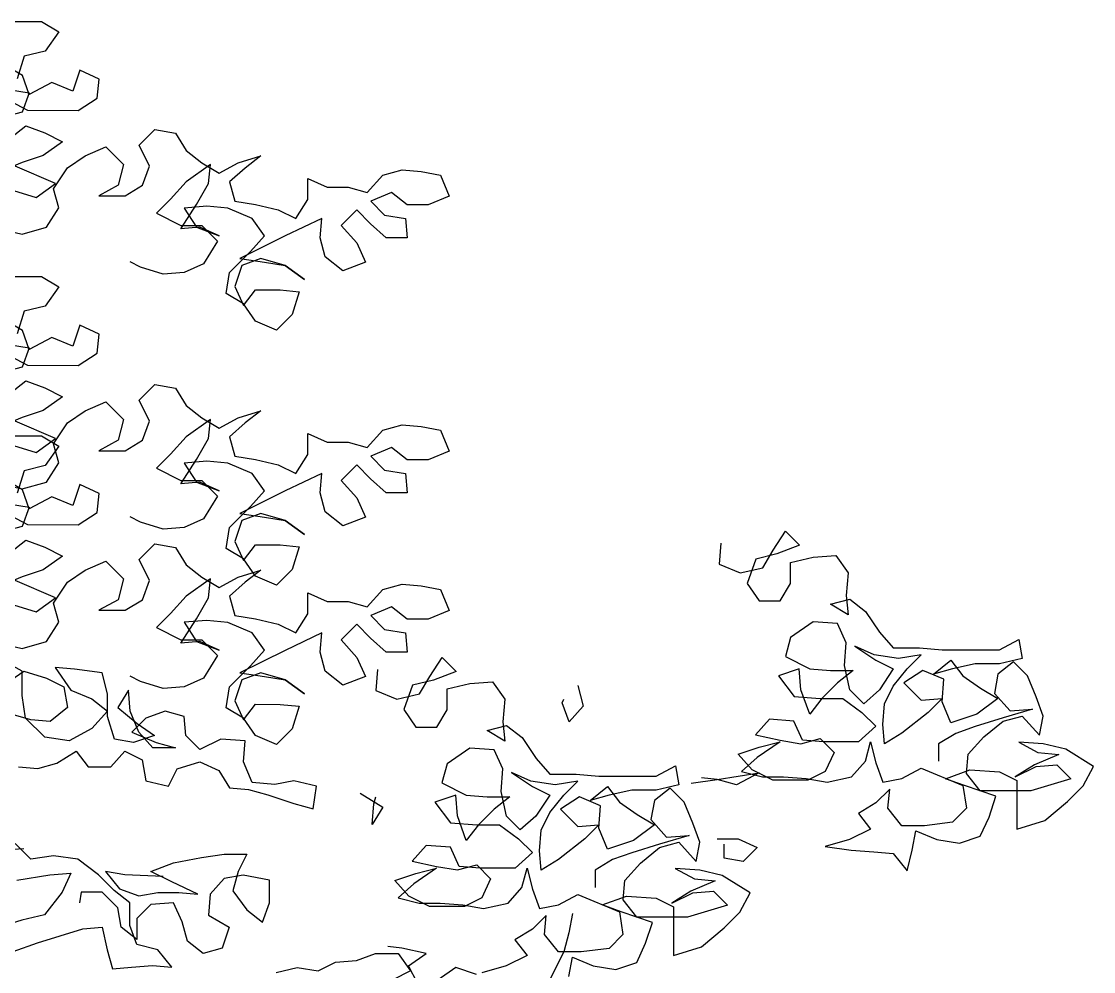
# Model space of a CAD drawing. Header units: inches. Extents: x 350994 to 353538, y 1581369 to 1583842.
# Drawn here: x 351243.561 to 351244.563, y 1583008.706 to 1583009.594 of the extents above; entities that cross this region are included whole.
import ezdxf

# ---------------------------------------------------------------- set-up
doc = ezdxf.new("R2010")
doc.units = ezdxf.units.IN
doc.header["$MEASUREMENT"] = 0
doc.linetypes.add('1', pattern=[0])
doc.layers.add('TREE', color=81, linetype='1')

# ---------------------------------------------------------------- blocks, each defined once
blk = doc.blocks.new('TREE_4')
at = {"color": 94}
for points in [[(7.2, 8981), (79.5, 8980.9), (108.4, 8963.6), (85.2, 8931.8), (50.5, 8923.1), (38.9, 8885.6)], [(18.7, 8853.8), (56.2, 8833.5), (140.1, 8833.4), (171.9, 8853.6), (174.8, 8885.4), (143, 8899.9), (131.4, 8865.2), (96.7, 8879.7), (59.1, 8859.5), (47.6, 8891.3), (12.9, 8911.6)], [(24.4, 8868.2), (59.1, 8862.4), (47.5, 8830.6), (15.7, 8822)], [(27.3, 8787.3), (53.3, 8807.5), (85.1, 8795.9), (114, 8781.4), (82.2, 8758.3), (47.5, 8746.8), (12.8, 8732.3)], [(33, 8700.5), (70.5, 8688.9), (102.4, 8712), (35.9, 8741)], [(9.8, 8636.9), (47.4, 8628.2), (87.8, 8639.7), (108.1, 8671.5), (99.5, 8703.3), (122.6, 8738), (151.6, 8758.2), (186.3, 8772.7), (215.2, 8743.7), (206.5, 8709), (174.6, 8691.7), (218, 8691.7), (246.9, 8709), (258.5, 8740.8), (241.2, 8775.5), (267.3, 8801.5), (301.9, 8795.7), (319.3, 8766.8), (345.3, 8746.5), (374.2, 8729.1), (406, 8746.4), (443.6, 8758), (417.5, 8737.7), (391.5, 8714.6), (400.1, 8682.8), (434.8, 8677), (472.4, 8668.3), (501.3, 8653.8), (521.6, 8685.6), (521.6, 8720.3), (553.4, 8705.8), (588.1, 8705.8), (619.9, 8697.1), (645.9, 8726), (677.8, 8734.6), (709.6, 8731.7), (741.4, 8725.9), (755.8, 8691.2), (721.1, 8676.8), (686.4, 8676.8), (660.4, 8697), (625.7, 8682.6), (648.8, 8659.5), (683.5, 8653.7), (686.3, 8621.9), (651.6, 8621.9), (625.6, 8645), (602.5, 8668.2), (576.5, 8642.2), (602.5, 8613.3), (616.9, 8581.4), (579.3, 8567), (550.4, 8590.2), (541.8, 8622), (544.7, 8653.8), (483.9, 8624.9), (408.7, 8587.4), (449.2, 8581.6), (483.9, 8575.8), (515.7, 8552.6), (483.9, 8575.8), (443.4, 8587.4), (411.6, 8575.8), (400, 8541.2), (414.4, 8509.3), (434.7, 8535.3), (475.2, 8535.3), (507, 8532.4), (495.4, 8494.8), (469.3, 8468.8), (434.7, 8483.3), (414.4, 8512.2), (385.6, 8529.6), (391.4, 8564.3), (426.1, 8599), (449.2, 8625), (429, 8653.9), (388.6, 8671.3), (353.9, 8674.2), (316.3, 8671.3), (336.5, 8639.5), (374.1, 8625), (342.3, 8639.5), (310.5, 8636.7), (336.5, 8677.1), (356.8, 8711.8), (359.7, 8743.6), (319.2, 8714.7), (293.2, 8685.8), (270, 8662.7), (310.5, 8642.4), (345.2, 8642.4), (371.2, 8616.4), (348, 8578.8), (316.2, 8564.4), (281.5, 8561.5), (243.9, 8573.1), (226.6, 8581.8)], [(7.2, 8557.8), (79.5, 8557.7), (108.4, 8540.4), (85.2, 8508.6), (50.5, 8499.9), (38.9, 8462.4)], [(18.7, 8430.6), (56.2, 8410.3), (140.1, 8410.2), (171.9, 8430.4), (174.8, 8462.2), (143, 8476.7), (131.4, 8442), (96.7, 8456.5), (59.1, 8436.3), (47.6, 8468.1), (12.9, 8488.4)], [(24.4, 8445), (59.1, 8439.2), (47.5, 8407.4), (15.7, 8398.8)], [(27.3, 8364.1), (53.3, 8384.3), (85.1, 8372.7), (114, 8358.2), (82.2, 8335.1), (47.5, 8323.6), (12.8, 8309.1)], [(33, 8277.3), (70.5, 8265.7), (102.4, 8288.8), (35.9, 8317.8)], [(9.8, 8213.7), (47.4, 8205), (87.8, 8216.6), (108.1, 8248.3), (99.5, 8280.2), (122.6, 8314.8), (151.6, 8335), (186.3, 8349.5), (215.2, 8320.5), (206.5, 8285.8), (174.6, 8268.5), (218, 8268.5), (246.9, 8285.8), (258.5, 8317.6), (241.2, 8352.3), (267.3, 8378.3), (301.9, 8372.5), (319.3, 8343.6), (345.3, 8323.3), (374.2, 8305.9), (406, 8323.2), (443.6, 8334.8), (417.5, 8314.6), (391.5, 8291.5), (400.1, 8259.6), (434.8, 8253.8), (472.4, 8245.1), (501.3, 8230.6), (521.6, 8262.4), (521.6, 8297.1), (553.4, 8282.6), (588.1, 8282.6), (619.9, 8273.9), (645.9, 8302.8), (677.8, 8311.4), (709.6, 8308.5), (741.4, 8302.7), (755.8, 8268), (721.1, 8253.6), (686.4, 8253.6), (660.4, 8273.9), (625.7, 8259.4), (648.8, 8236.3), (683.5, 8230.5), (686.3, 8198.7), (651.6, 8198.7), (625.6, 8221.8), (602.5, 8245), (576.5, 8219), (602.5, 8190.1), (616.9, 8158.2), (579.3, 8143.8), (550.4, 8167), (541.8, 8198.8), (544.7, 8230.6), (483.9, 8201.7), (408.7, 8164.2), (449.2, 8158.4), (483.9, 8152.6), (515.7, 8129.4), (483.9, 8152.6), (443.4, 8164.2), (411.6, 8152.6), (400, 8118), (414.4, 8086.1), (434.7, 8112.2), (475.2, 8112.1), (507, 8109.2), (495.4, 8071.6), (469.3, 8045.6), (434.7, 8060.1), (414.4, 8089), (385.6, 8106.4), (391.4, 8141.1), (426.1, 8175.8), (449.2, 8201.8), (429, 8230.7), (388.6, 8248.1), (353.9, 8251), (316.3, 8248.1), (336.5, 8216.3), (374.1, 8201.8), (342.3, 8216.3), (310.5, 8213.5), (336.5, 8253.9), (356.8, 8288.6), (359.7, 8320.4), (319.2, 8291.5), (293.2, 8262.6), (270, 8239.5), (310.5, 8219.2), (345.2, 8219.2), (371.2, 8193.2), (348, 8155.6), (316.2, 8141.2), (281.5, 8138.3), (243.9, 8149.9), (226.6, 8158.6)], [(41.4, 7743.9), (73.2, 7741), (105, 7749.7), (136.8, 7769.9), (157, 7743.8), (194.6, 7743.8), (217.8, 7769.8), (246.7, 7755.3), (252.4, 7720.6), (290, 7711.9), (304.5, 7740.8), (342.1, 7752.3), (373.9, 7737.8), (391.2, 7708.9), (423, 7706), (454.8, 7697.3), (498.2, 7682.8), (530, 7674.1), (535.8, 7711.7), (498.2, 7720.4), (466.4, 7714.6), (428.8, 7717.6), (414.4, 7752.3), (417.3, 7787), (376.8, 7789.9), (342.1, 7772.6), (319, 7795.7), (316.1, 7827.5), (284.4, 7836.2), (252.5, 7824.7), (229.4, 7801.6), (269.8, 7784.2), (301.6, 7775.5), (264.1, 7775.5), (240.9, 7801.6), (226.5, 7836.3), (223.7, 7871), (206.3, 7842.1), (238.1, 7816), (267, 7795.8), (232.3, 7784.2), (200.5, 7790), (188.9, 7827.6), (189, 7865.2), (180.3, 7899.9), (134.1, 7905.8), (102.3, 7908.7), (128.3, 7871.1), (162.9, 7856.6), (188.9, 7836.3), (162.9, 7807.4), (125.3, 7787.2), (84.8, 7793), (53, 7824.9), (47.3, 7862.5), (47.3, 7902.9), (9.8, 7923.2)], [(21.3, 7882.7), (50.2, 7902.9), (87.8, 7891.3), (116.7, 7876.9), (122.4, 7842.2), (93.5, 7819.1), (61.7, 7822), (21.2, 7833.6)], [(7.2, 8293.3), (79.5, 8293.2), (108.4, 8275.9), (85.2, 8244.1), (50.5, 8235.4), (38.9, 8197.9)], [(18.7, 8166.1), (56.2, 8145.8), (140.1, 8145.7), (171.9, 8165.9), (174.8, 8197.7), (143, 8212.2), (131.4, 8177.5), (96.7, 8192), (59.1, 8171.8), (47.6, 8203.6), (12.9, 8223.9)], [(24.4, 8180.5), (59.1, 8174.7), (47.5, 8142.9), (15.7, 8134.3)], [(27.3, 8099.6), (53.3, 8119.8), (85.1, 8108.2), (114, 8093.7), (82.2, 8070.6), (47.5, 8059.1), (12.8, 8044.7)], [(33, 8012.8), (70.5, 8001.2), (102.4, 8024.3), (35.9, 8053.3)], [(9.8, 7949.2), (47.4, 7940.5), (87.8, 7952.1), (108.1, 7983.8), (99.5, 8015.7), (122.6, 8050.3), (151.6, 8070.5), (186.3, 8085), (215.2, 8056), (206.5, 8021.3), (174.6, 8004), (218, 8004), (246.9, 8021.3), (258.5, 8053.1), (241.2, 8087.8), (267.3, 8113.8), (301.9, 8108), (319.3, 8079.1), (345.3, 8058.8), (374.2, 8041.4), (406, 8058.7), (443.6, 8070.3), (417.5, 8050.1), (391.5, 8027), (400.1, 7995.1), (434.8, 7989.3), (472.4, 7980.6), (501.3, 7966.1), (521.6, 7997.9), (521.6, 8032.6), (553.4, 8018.1), (588.1, 8018.1), (619.9, 8009.4), (645.9, 8038.3), (677.8, 8046.9), (709.6, 8044), (741.4, 8038.2), (755.8, 8003.5), (721.1, 7989.1), (686.4, 7989.1), (660.4, 8009.4), (625.7, 7994.9), (648.8, 7971.8), (683.5, 7966), (686.3, 7934.2), (651.6, 7934.2), (625.6, 7957.4), (602.5, 7980.5), (576.5, 7954.5), (602.5, 7925.6), (616.9, 7893.7), (579.3, 7879.3), (550.4, 7902.5), (541.8, 7934.3), (544.7, 7966.1), (483.9, 7937.2), (408.7, 7899.7), (449.2, 7893.9), (483.9, 7888.1), (515.7, 7864.9), (483.9, 7888.1), (443.4, 7899.7), (411.6, 7888.2), (400, 7853.5), (414.4, 7821.7), (434.7, 7847.7), (475.2, 7847.6), (507, 7844.7), (495.4, 7807.1), (469.3, 7781.1), (434.7, 7795.6), (414.4, 7824.5), (385.6, 7841.9), (391.4, 7876.6), (426.1, 7911.3), (449.2, 7937.3), (429, 7966.2), (388.6, 7983.6), (353.9, 7986.5), (316.3, 7983.7), (336.5, 7951.8), (374.1, 7937.3), (342.3, 7951.8), (310.5, 7949), (336.5, 7989.4), (356.8, 8024.1), (359.7, 8055.9), (319.2, 8027), (293.2, 7998.1), (270, 7975), (310.5, 7954.7), (345.2, 7954.7), (371.2, 7928.7), (348, 7891.1), (316.2, 7876.7), (281.5, 7873.8), (243.9, 7885.4), (226.6, 7894.1)], [(1207.1, 8114.9), (1204.1, 8080.2), (1238.8, 8065.7), (1276.4, 8074.4), (1293.8, 8103.3), (1314.1, 8135.1), (1337.2, 8111.9), (1299.6, 8097.5), (1264.9, 8088.8), (1250.4, 8048.4), (1270.6, 8019.4), (1305.3, 8019.4), (1322.6, 8048.3), (1322.7, 8083), (1360.3, 8091.6), (1397.9, 8094.5), (1418.1, 8065.6), (1415.1, 8028), (1418, 7996.2), (1389.1, 8013.6), (1420.9, 8022.2), (1446.9, 8001.9), (1470, 7967.2), (1493.1, 7941.2), (1536.5, 7941.1), (1574.1, 7938.2), (1669.5, 7938.1), (1701.3, 7955.4), (1707.1, 7923.6), (1669.5, 7915), (1629, 7915), (1591.4, 7906.4), (1559.6, 7897.7), (1588.5, 7920.8), (1608.7, 7894.8), (1637.6, 7874.5), (1666.5, 7857.2), (1631.8, 7831.2), (1588.4, 7816.8), (1574, 7851.5), (1576.9, 7889.1), (1542.3, 7903.5), (1510.4, 7883.3), (1539.3, 7854.4), (1574, 7857.3), (1550.9, 7834.1), (1507.5, 7799.5), (1478.5, 7782.2), (1475.7, 7814), (1478.6, 7848.7), (1493.1, 7877.6), (1516.2, 7906.5), (1539.4, 7929.6), (1501.8, 7923.8), (1461.3, 7929.6), (1429.5, 7944.1), (1464.2, 7921), (1493.1, 7906.5), (1469.9, 7871.8), (1443.9, 7848.7), (1420.8, 7871.8), (1412.2, 7912.3), (1415.1, 7949.9), (1400.7, 7981.7), (1360.2, 7984.7), (1322.6, 7958.7), (1313.9, 7926.9), (1354.3, 7906.6), (1389, 7903.7), (1426.6, 7903.6), (1400.6, 7883.4), (1374.5, 7857.4), (1354.3, 7831.4), (1339.8, 7871.9), (1337, 7906.6), (1302.3, 7895.1), (1328.3, 7860.4), (1371.6, 7857.4), (1409.2, 7857.4), (1441, 7834.2), (1464.1, 7811.1), (1435.2, 7785.1), (1377.3, 7785.1), (1342.6, 7788.1), (1328.2, 7819.9), (1287.7, 7822.8), (1264.6, 7796.8), (1305.1, 7788.1), (1339.8, 7782.3), (1371.6, 7790.9), (1394.7, 7767.8), (1380.2, 7736), (1351.3, 7721.6), (1293.4, 7721.6), (1258.8, 7739), (1235.6, 7765), (1270.4, 7776.6), (1305.1, 7785.2), (1267.4, 7759.2), (1241.4, 7736.1), (1276.1, 7727.4), (1310.8, 7727.4), (1348.4, 7724.5), (1383.1, 7718.6), (1423.5, 7727.3), (1446.7, 7753.3), (1455.4, 7785.1), (1464, 7750.4), (1475.6, 7718.6), (1507.4, 7724.3), (1539.2, 7741.6), (1608.6, 7712.7), (1614.3, 7675.1), (1591.2, 7652), (1544.9, 7646.2), (1507.3, 7646.2), (1484.2, 7675.2), (1487.1, 7707), (1464, 7683.9), (1435.1, 7666.6), (1455.3, 7640.5), (1420.6, 7623.2), (1380.1, 7611.7), (1423.4, 7605.8), (1461, 7602.9), (1492.8, 7600), (1515.9, 7571.1), (1524.6, 7605.8), (1530.4, 7637.6), (1565.1, 7623.1), (1602.7, 7617.2), (1637.4, 7628.8), (1651.9, 7660.6), (1663.5, 7695.3), (1611.5, 7712.7), (1579.7, 7724.2), (1620.2, 7738.7), (1669.3, 7735.7), (1698.2, 7721.2), (1698.1, 7640.3), (1744.4, 7654.7), (1782, 7686.5), (1808.1, 7712.5), (1825.5, 7744.3), (1779.2, 7773.2), (1741.6, 7781.9), (1701.2, 7784.9), (1733, 7767.5), (1767.6, 7764.6), (1727.2, 7747.2), (1695.3, 7727), (1730, 7744.3), (1764.7, 7747.2), (1787.8, 7724.1), (1721.3, 7703.9), (1637.5, 7704), (1614.4, 7732.9), (1617.3, 7764.7), (1643.3, 7793.6), (1675.2, 7819.6), (1707, 7828.2), (1735.9, 7796.4), (1741.7, 7828.2), (1730.1, 7860), (1715.7, 7894.7), (1692.6, 7917.9), (1666.6, 7897.6), (1660.8, 7865.8), (1686.8, 7836.9), (1724.3, 7839.8), (1675.2, 7825.4), (1628.9, 7810.9), (1597.1, 7799.4), (1568.2, 7782.1), (1568.1, 7753.2)], [(637.2, 7905.3), (634.2, 7870.6), (668.9, 7856.1), (706.5, 7864.8), (723.9, 7893.7), (744.1, 7925.4), (767.3, 7902.3), (729.7, 7887.9), (695, 7879.2), (680.5, 7838.8), (700.7, 7809.8), (735.4, 7809.8), (752.7, 7838.7), (752.8, 7873.4), (790.4, 7882), (828, 7884.9), (848.2, 7856), (845.2, 7818.4), (848.1, 7786.6), (819.2, 7803.9), (851, 7812.6), (877, 7792.3), (900.1, 7757.6), (923.2, 7731.6), (966.6, 7731.5), (1004.2, 7728.6), (1099.6, 7728.5), (1131.4, 7745.8), (1137.2, 7714), (1099.6, 7705.4), (1059.1, 7705.4), (1021.5, 7696.8), (989.7, 7688.1), (1018.6, 7711.2), (1038.8, 7685.2), (1067.7, 7664.9), (1096.6, 7647.5), (1061.9, 7621.6), (1018.5, 7607.1), (1004.1, 7641.9), (1007, 7679.4), (972.3, 7693.9), (940.5, 7673.7), (969.4, 7644.8), (1004.1, 7647.6), (981, 7624.5), (937.6, 7589.9), (908.6, 7572.5), (905.8, 7604.4), (908.7, 7639), (923.2, 7667.9), (946.3, 7696.8), (969.5, 7719.9), (931.9, 7714.2), (891.4, 7720), (859.6, 7734.5), (894.3, 7711.3), (923.2, 7696.9), (900, 7662.2), (874, 7639.1), (850.9, 7662.2), (842.2, 7702.7), (845.2, 7740.3), (830.7, 7772.1), (790.3, 7775), (752.7, 7749.1), (744, 7717.3), (784.4, 7697), (819.1, 7694.1), (856.7, 7694), (830.7, 7673.8), (804.6, 7647.8), (784.3, 7621.8), (769.9, 7662.3), (767.1, 7697), (732.4, 7685.5), (758.4, 7650.8), (801.7, 7647.8), (839.3, 7647.8), (871.1, 7624.6), (894.2, 7601.5), (865.3, 7575.5), (807.4, 7575.5), (772.7, 7578.5), (758.3, 7610.3), (717.8, 7613.2), (694.7, 7587.2), (735.2, 7578.5), (769.8, 7572.7), (801.7, 7581.3), (824.8, 7558.2), (810.3, 7526.4), (781.4, 7511.9), (723.5, 7512), (688.9, 7529.4), (665.7, 7555.4), (700.5, 7567), (735.2, 7575.6), (697.5, 7549.6), (671.5, 7526.5), (706.2, 7517.8), (740.9, 7517.8), (778.5, 7514.8), (813.2, 7509), (853.6, 7517.7), (876.8, 7543.7), (885.5, 7575.5), (894.1, 7540.8), (905.7, 7508.9), (937.5, 7514.7), (969.3, 7532), (1038.7, 7503), (1044.4, 7465.4), (1021.3, 7442.3), (975, 7436.6), (937.4, 7436.6), (914.3, 7465.6), (917.2, 7497.4), (894.1, 7474.3), (865.2, 7456.9), (885.4, 7430.9), (850.7, 7413.6), (810.2, 7402.1)], [(954.7, 7396.1), (960.5, 7427.9), (995.2, 7413.4), (1032.8, 7407.6), (1067.5, 7419.2), (1082, 7451), (1093.6, 7485.6), (1041.6, 7503), (1009.8, 7514.6), (1050.3, 7529), (1099.4, 7526.1), (1128.3, 7511.6), (1128.2, 7430.7), (1174.5, 7445.1), (1212.1, 7476.9), (1238.2, 7502.9), (1255.6, 7534.6), (1209.3, 7563.6), (1171.7, 7572.3), (1131.3, 7575.2), (1163.1, 7557.9), (1197.7, 7554.9), (1157.3, 7537.6), (1125.4, 7517.4), (1160.1, 7534.7), (1194.8, 7537.6), (1217.9, 7514.4), (1151.4, 7494.3), (1067.6, 7494.3), (1044.5, 7523.3), (1047.4, 7555.1), (1073.4, 7584), (1105.3, 7610), (1137.1, 7618.6), (1166, 7586.8), (1171.8, 7618.6), (1160.2, 7650.4), (1145.8, 7685.1), (1122.7, 7708.2), (1096.7, 7688), (1090.9, 7656.2), (1116.9, 7627.3), (1154.4, 7630.1), (1105.3, 7615.7), (1059, 7601.3), (1027.2, 7589.8), (998.3, 7572.5), (998.2, 7543.6)], [(969.6, 7879), (978.3, 7844.3), (955.1, 7818.3), (943.6, 7850.1), (946.5, 7855.9)], [(1157.4, 7716.9), (1200.8, 7722.6), (1270.2, 7734.1), (1232.6, 7713.9), (1200.8, 7722.6), (1174.8, 7725.5)], [(608.1, 7700), (645.6, 7676.9), (628.2, 7648), (631.2, 7682.7), (634.1, 7694.2)], [(32.4, 7437.5), (72.9, 7451.9), (148.1, 7474.9), (179.9, 7477.8), (188.6, 7440.2), (197.2, 7408.4), (229, 7411.3), (263.7, 7414.1), (295.5, 7411.2), (272.4, 7440.1), (237.7, 7448.8), (226.2, 7480.7), (226.2, 7518.2), (200.2, 7538.5), (174.2, 7564.5), (139.6, 7590.6), (99.1, 7596.4), (61.5, 7590.7), (35.5, 7616.7)], [(38.3, 7556), (93.3, 7564.6), (128, 7567.5), (113.5, 7535.7), (84.5, 7498.1), (46.9, 7489.5), (9.3, 7478)], [(1200.7, 7624.3), (1235.4, 7624.3), (1267.2, 7609.8), (1244, 7586.7), (1212.2, 7592.5), (1212.3, 7615.6)], [(49.9, 7608), (6.6, 7605.2), (-31, 7599.4), (-71.5, 7596.6), (-39.7, 7587.9), (0.8, 7573.4), (21, 7573.4)], [(281.2, 7561.6), (217.6, 7564.5), (185.8, 7570.3), (208.9, 7541.4), (240.7, 7529.8), (272.5, 7535.5), (307.2, 7535.5), (339, 7532.6), (295.7, 7552.9), (261, 7570.2), (298.6, 7584.7), (344.8, 7593.3), (382.4, 7599.1), (420, 7599), (405.5, 7570.1), (396.8, 7538.3), (419.9, 7506.5), (445.9, 7486.2), (457.5, 7518), (457.6, 7555.6), (414.2, 7564.3), (382.4, 7558.6), (359.2, 7532.6), (356.3, 7497.9), (391, 7477.6), (379.4, 7442.9), (347.6, 7434.3), (321.6, 7454.5), (312.9, 7486.4), (298.5, 7518.2), (260.9, 7515.3), (237.8, 7492.2), (237.7, 7457.5), (211.7, 7477.8), (206, 7509.6), (180, 7535.6), (145.3, 7535.7), (142.4, 7518.3)], [(960.6, 7500.2), (954.8, 7468.4), (946.1, 7436.6), (917.1, 7378.8)], [(469, 7402.4), (503.7, 7411), (538.4, 7405.2), (567.3, 7419.6), (602, 7422.5), (633.8, 7434), (671.4, 7434), (691.6, 7405.1), (662.7, 7390.6)], [(801.5, 7399.2), (766.8, 7410.8), (737.9, 7390.6)], [(703.2, 7384.8), (688.7, 7413.7), (717.7, 7433.9), (677.2, 7442.7), (654.1, 7445.6)]]:
    blk.add_lwpolyline(points, dxfattribs=at)

msp = doc.modelspace()

# ---------------------------------------------------------------- block references
at = {"layer": 'TREE', "lineweight": 5, "xscale": 0.0005632341344607994, "yscale": 0.0005632341490127146, "zscale": 0.0005632341444477617}
msp.add_blockref('TREE_4', (351243.5348, 1583004.5354), dxfattribs=at)

doc.saveas('drawing.dxf')
